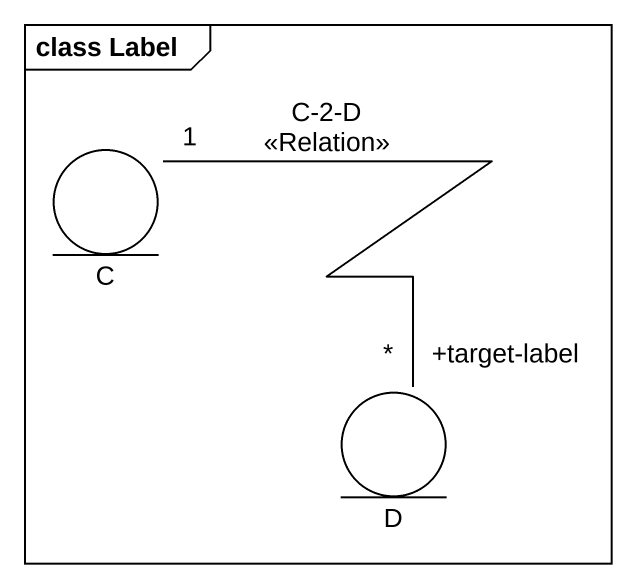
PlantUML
@startuml
mainframe class Label
entity C
entity D
C "1" -- "+target-label\n*" D : C-2-D\n<<Relation>>
@enduml
